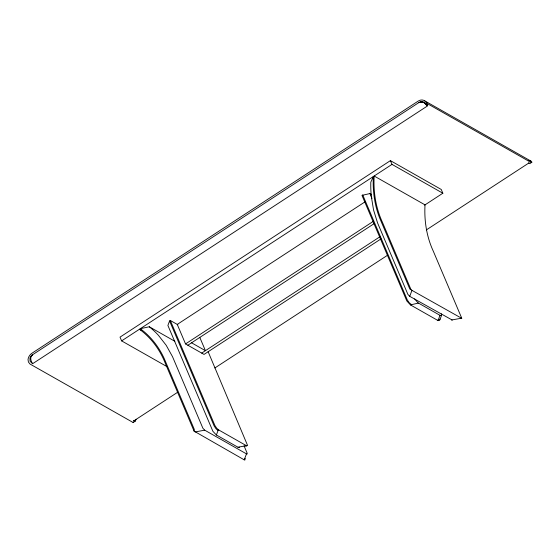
<?xml version="1.0" encoding="UTF-8"?>
<svg xmlns="http://www.w3.org/2000/svg" width="560" height="560" viewBox="0 0 560 560"><rect width="100%" height="100%" fill="white"/><g stroke="black" fill="none" stroke-linecap="round" stroke-linejoin="round"><path stroke-width="0.84" d="M246.82 445.501L246.323 446.229L245.182 445.886L237.951 447.223L216.377 434.98L212.905 431.319L167.895 325.451L169.582 320.964L170.324 320.481L177.849 324.751M426.937 105.224L426.958 104.727C424.921 102.648 421.575 100.604 418.796 102.627L32.536 354.767C29.589 356.825 30.702 361.298 32.641 363.692L427.819 105.728L423.402 102.235L425.992 103.845L425.341 103.81L426.958 104.727L426.776 105.126M426.363 229.908L528.822 163.03L528.878 162.554M439.201 320.082L438.711 320.635L437.57 320.299L410.445 304.906L406.819 300.965L361.97 195.377L369.943 193.557L371.434 194.404M437.57 320.299L438.312 319.816L439.698 320.068L439.894 319.025M439.915 319.746L441.595 315.266L441.343 313.81M136.024 419.272L135.261 421.582L133.644 420.994L133.812 420.483M134.085 421.918L133.455 422.625A3.43 1.071 58.1 0 1 133.056 422.492M216.377 434.98L218.057 430.493L218.799 430.01L245.924 445.403L247.065 445.739L247.527 445.34L208.124 351.673M244.223 459.844L246.463 453.866L204.708 430.171L202.944 428.302A1.351 0.413 56.9 0 1 202.762 427.931L172.508 356.657L166.208 345.317L158.417 335.3A111.804 91.805 -60.4 0 0 149.282 326.774L140.28 328.706A105.294 86.457 -60.4 0 1 164.108 358.295L194.327 429.485L194.068 431.116L244.223 459.844L244.916 459.97L245.175 458.339M452.256 320.068L409.724 296.338L411.971 290.36L410.97 289.527L382.459 222.355A104.363 85.694 -60.4 0 1 374.171 176.022L425.019 204.869A104.363 85.694 -60.4 0 0 433.307 251.202L461.818 318.374L411.971 290.36M438.312 319.816L439.999 315.329L417.942 302.785L414.652 298.872M239.554 447.16L239.092 447.559L237.951 447.223M441.595 315.266L441.133 315.672L439.999 315.329M419.202 102.396L421.281 101.773L423.843 102.543L422.891 102.004M32.641 363.692L30.072 361.263L29.946 358.12A5.586 4.585 -60.4 0 1 31.892 355.25L32.214 355.005M426.608 105L426.958 104.727L425.446 103.908M31.892 355.25L32.536 354.767M424.578 205.156L442.848 193.228L441.252 189.476L390.411 160.629L120.022 337.134L121.618 340.886L167.153 366.716M121.618 340.886L392 164.381L442.848 193.228M365.246 201.698L177.254 324.415L185.535 343.924L204.029 354.417L381.045 238.861M185.535 343.924L373.527 221.207M187.845 345.233L374.374 223.475M201.712 353.101L380.198 236.593M133.644 420.994L177.548 392.329M214.872 367.969L387.583 255.227M410.445 304.906L418.418 303.086M245.182 445.886L245.924 445.403M418.796 102.627L421.281 101.773M423.843 102.543L422.107 101.808L421.106 101.955M451.486 320.033L461.125 318.255M195.069 431.956L204.708 430.171M410.97 289.527L409.948 289.177A1.351 1.106 -60.4 0 1 409.745 288.869L379.519 217.672A105.294 86.457 -60.4 0 1 373.345 176.561L370.804 182.168A111.811 91.805 -60.4 0 0 371.301 196.329L373.555 209.965L377.524 222.824L407.778 294.098A1.351 0.413 56.9 0 0 407.967 294.469L409.724 296.338M426.251 104.699L426.958 104.727L425.656 104.125M461.489 318.36L461.188 318.283M531.601 162.722L531.965 162.19L530.894 161.084L424.578 100.765A7.448 6.118 -60.4 0 0 418.159 101.122L31.899 353.269A7.448 6.118 -60.4 0 0 28.021 359.632L28.413 361.963L29.771 363.797A3.43 1.085 58 0 0 30.282 364.189L133.042 422.464M426.055 104.524L426.958 104.727L425.859 104.328M424.991 103.467L425.992 103.845L424.508 103.019M424.228 102.781L424.942 103.11L423.668 102.389M246.463 453.866L247.156 453.992L247.226 453.355L244.076 445.9M424.753 103.236L425.992 103.845M531.188 162.561L428.421 104.251A3.43 1.001 55.8 0 1 427.903 103.852L424.578 100.765M528.822 163.03L530.117 163.688L530.432 163.191M191.562 342.811L205.429 350.679L199.801 337.414M149.282 326.774L174.853 341.278M141.722 330.54L139.447 329.245A104.363 85.687 -60.4 0 1 165.557 363.944L194.068 431.116M411.187 304.423L409.213 302.764L407.302 299.936L362.712 194.894M218.799 430.01L216.818 428.358L214.914 425.523L170.324 320.481M218.057 430.493L216.076 428.841L214.165 426.013L169.582 320.964M390.411 160.629L392 164.381M369.943 193.557L371.987 198.373M528.885 160.356A7.448 6.118 -60.4 0 1 530.894 161.084M531.594 162.701A3.43 1.008 55.7 0 1 531.174 162.526"/></g></svg>
